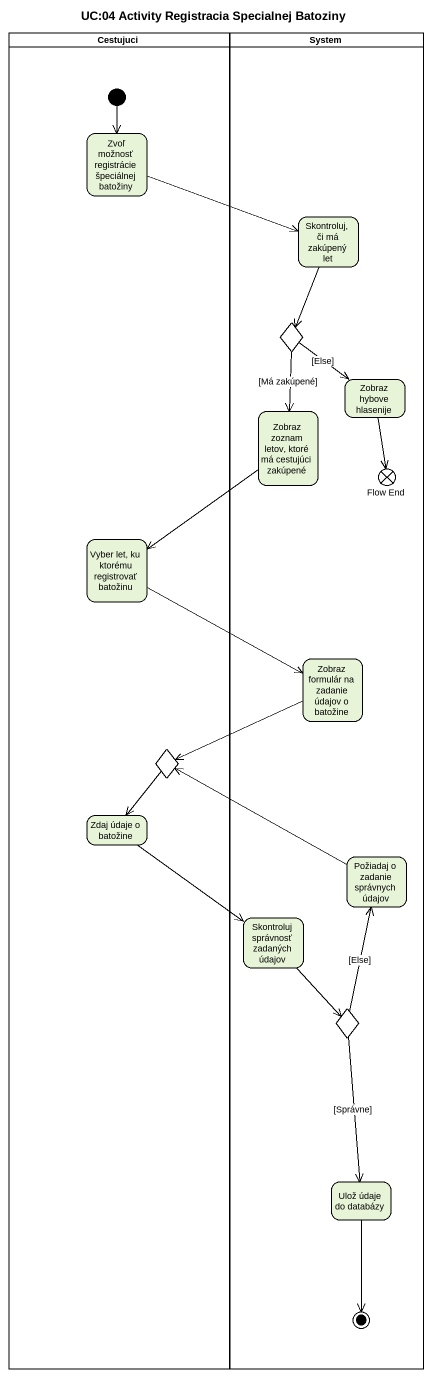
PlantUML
@startuml
title UC:04 Activity Registracia Specialnej Batoziny
hide empty description
state Cestujuci <<partition>> {
  state "Zvoľ možnosť registrácie špeciálnej batožiny" as Zvoľ_možnosť_registrácie
  state "Vyber let, ku ktorému registrovať batožinu" as Vyber_let_ku_ktorému
  state choice2 <<choice>>
  state "Zdaj údaje o batožine" as Zdaj_údaje_o_batožine
  [*] --> Zvoľ_možnosť_registrácie
}
state System <<partition>> {
  state "Skontroluj, či má zakúpený let" as Skontroluj_či_má_zakúpený
  state choice1 <<choice>>
  state "Zobraz hybove hlasenije" as Zobraz_hybove_hlasenije
  state "Zobraz zoznam letov, ktoré má cestujúci zakúpené" as Zobraz_zoznam_letov_ktoré
  state "Flow End" as Flow_End <<end>>
  state "Zobraz formulár na zadanie údajov o batožine" as Zobraz_formulár_na_zadanie
  state "Požiadaj o zadanie správnych údajov" as Požiadaj_o_zadanie
  state "Skontroluj správnosť zadaných údajov" as Skontroluj_správnosť
  state choice3 <<choice>>
  state "Ulož údaje do databázy" as Ulož_údaje_do_databázy
  Ulož_údaje_do_databázy --> [*]
}
Zvoľ_možnosť_registrácie -right-> Skontroluj_či_má_zakúpený
Skontroluj_či_má_zakúpený --> choice1
choice1 --> Zobraz_hybove_hlasenije : [Else]
choice1 --> Zobraz_zoznam_letov_ktoré : [Má zakúpené]
Zobraz_hybove_hlasenije --> Flow_End
Zobraz_zoznam_letov_ktoré --> Vyber_let_ku_ktorému
Vyber_let_ku_ktorému -right-> Zobraz_formulár_na_zadanie
Zobraz_formulár_na_zadanie -left-> choice2
choice2 --> Zdaj_údaje_o_batožine
Zdaj_údaje_o_batožine --> Skontroluj_správnosť
Požiadaj_o_zadanie -left-> choice2
Skontroluj_správnosť --> choice3
choice3 -up-> Požiadaj_o_zadanie : [Else]
choice3 --> Ulož_údaje_do_databázy : [Správne]
@enduml
